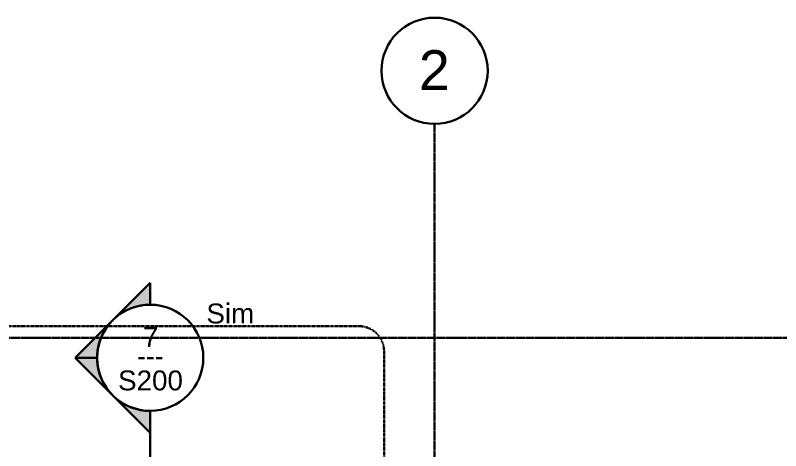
# Model space of a CAD drawing. Header units: inches. Extents: x -4126 to 593, y 9773 to 12297.
# Drawn here: x -791.3 to -445.2, y 11796.2 to 11993 of the extents above; entities that cross this region are included whole.
import ezdxf

# ---------------------------------------------------------------- set-up
doc = ezdxf.new("R2010")
doc.units = ezdxf.units.IN
doc.header["$MEASUREMENT"] = 0
doc.linetypes.add('Dash Dot 3_16_', pattern=[0.3125, 0.1875, -0.0625, 0, -0.0625])
doc.linetypes.add('Grid Line 1_2_', pattern=[0.875, 0.5, -0.125, 0.125, -0.125])
for name, color, linetype, lineweight in [('A-ANNO-SYMB', 150, 'Continuous', 9), ('G-ANNO-SYMB', 111, 'Continuous', 30), ('S-GRID', 1, 'Continuous', 9), ('S-GRID-IDEN', 1, 'Continuous', 30)]:
    doc.layers.add(name, color=color, linetype=linetype, lineweight=lineweight)
doc.styles.add('Arial', font='arial.ttf', dxfattribs={"height": 18})
doc.styles.add('Arial_1', font='arial.ttf', dxfattribs={"height": 9})
doc.styles.add('Century Gothic', font='ufonts.com_century-gothic.ttf', dxfattribs={"height": 9})

# ---------------------------------------------------------------- blocks, each defined once
blk = doc.blocks.new('Grid - Grid Head - Circle-1738874-FRAMING PLAN - 2ND FLOOR AT RAMP')
at = {"layer": 'S-GRID-IDEN'}
for start, end in [(360, 180), (180, 360)]:
    blk.add_arc((0, 0), 0.25, start, end, dxfattribs=at)
blk = doc.blocks.new('Section - Section Head - Filled-1738293-FRAMING PLAN - 2ND FLOOR AT RAMP')
at = {"layer": 'G-ANNO-SYMB', "lineweight": 9}
h = blk.add_hatch(color=256, dxfattribs=at)
edge = h.paths.add_edge_path(flags=0)
edge.add_line((-0.4268, 0.1768), (-0.25, 0.3536))
edge.add_line((-0.25, 0.3536), (-0.25, 0.25))
edge.add_arc((-0.25, 0), 0.25, 90, 135)
h = blk.add_hatch(color=256, dxfattribs=at)
edge = h.paths.add_edge_path(flags=0)
edge.add_arc((-0.25, 0), 0.25, 45, 90)
edge.add_line((-0.25, 0.25), (-0.25, 0.3536))
edge.add_line((-0.25, 0.3536), (-0.0732, 0.1768))
h = blk.add_hatch(color=256, dxfattribs=at)
edge = h.paths.add_edge_path(flags=0)
edge.add_arc((-0.25, 0), 0.2503, 137.9216, 180)
edge.add_line((-0.5003, 0), (-0.6036, 0))
edge.add_line((-0.6036, 0), (-0.4358, 0.1678))
h = blk.add_hatch(color=256, dxfattribs=at)
edge = h.paths.add_edge_path(flags=0)
edge.add_line((-0.0642, 0.1678), (0.1036, 0))
edge.add_line((0.1036, 0), (0.0003, 0))
edge.add_arc((-0.25, 0), 0.2503, 0, 42.0784)
at = {"layer": 'G-ANNO-SYMB'}
for p, q in [((-0.25, 0.3536), (-0.4268, 0.1768)), ((-0.25, 0.25), (-0.25, 0.3536)), ((-0.0732, 0.1768), (-0.25, 0.3536)), ((-0.25, 0.3536), (-0.25, 0.25)), ((-0.4358, 0.1678), (-0.6036, 0)), ((0.1036, 0), (-0.0642, 0.1678)), ((-0.6036, 0), (-0.5003, 0)), ((0.0003, 0), (0.1036, 0))]:
    blk.add_line(p, q, dxfattribs=at)
for centre, radius, start, end in [((-0.2503, 0), 0.25, 360, 180), ((-0.25, 0), 0.25, 90, 135), ((-0.25, 0), 0.25, 45, 90), ((-0.25, 0), 0.2503, 137.9216, 180), ((-0.25, 0), 0.2503, 0, 42.0784), ((-0.2503, 0), 0.25, 180, 360)]:
    blk.add_arc(centre, radius, start, end, dxfattribs=at)

msp = doc.modelspace()

# ---------------------------------------------------------------- linework, layer by layer
at = {"layer": 'A-ANNO-SYMB', "linetype": 'Dash Dot 3_16_', "lineweight": 30}
for p, q in [((-635.889, 11852.45), (-1346.496, 11852.45)), ((-624.55, 11537.384), (-624.55, 11841.112))]:
    msp.add_line(p, q, dxfattribs=at)
msp.add_arc((-635.889, 11841.112), 11.339, 0, 90, dxfattribs=at)
at = {"layer": 'G-ANNO-SYMB'}
msp.add_line((-730.292, 11746.22), (-730.292, 11814.144), dxfattribs=at)
at = {"layer": 'S-GRID', "linetype": 'Grid Line 1_2_', "lineweight": 30}
for p, q in [((-601.691, 11426.439), (-601.691, 11943.939)), ((593.207, 11847.189), (-1434.498, 11847.189))]:
    msp.add_line(p, q, dxfattribs=at)

# ---------------------------------------------------------------- block references
at = {"layer": 'G-ANNO-SYMB', "extrusion": (0, 0, -1), "xscale": 95.99999999999994, "yscale": 95.99999999999994, "zscale": 95.99999999999994, "rotation": 270.0000000000002}
msp.add_blockref('Section - Section Head - Filled-1738293-FRAMING PLAN - 2ND FLOOR AT RAMP', (730.292, 11814.144), dxfattribs=at)
at = {"layer": 'S-GRID-IDEN', "xscale": 95.99999999999994, "yscale": 95.99999999999994, "zscale": 95.99999999999994}
msp.add_blockref('Grid - Grid Head - Circle-1738874-FRAMING PLAN - 2ND FLOOR AT RAMP', (-601.691, 11967.939), dxfattribs=at)

# ---------------------------------------------------------------- texts
at = {"layer": 'G-ANNO-SYMB', "lineweight": 9, "char_height": 9, "attachment_point": 1}
for s, insert, width, style in [('Sim', (-704.911, 11862.685), 26.664, 'Arial_1'), ('7', (-733.613, 11852.053), 8.484, 'Arial_1'), ('---', (-736.264, 11843.546), 15.453, 'Century Gothic'), ('S200', (-744.857, 11832.417), 35.754, 'Arial_1')]:
    msp.add_mtext(s, dxfattribs=dict(at, insert=insert, width=width, style=style))
at = {"layer": 'S-GRID-IDEN', "lineweight": 9, "insert": (-608.82, 11977.227), "char_height": 18, "width": 16.968, "attachment_point": 1, "style": 'Arial'}
msp.add_mtext('2', dxfattribs=at)

doc.saveas('drawing.dxf')
